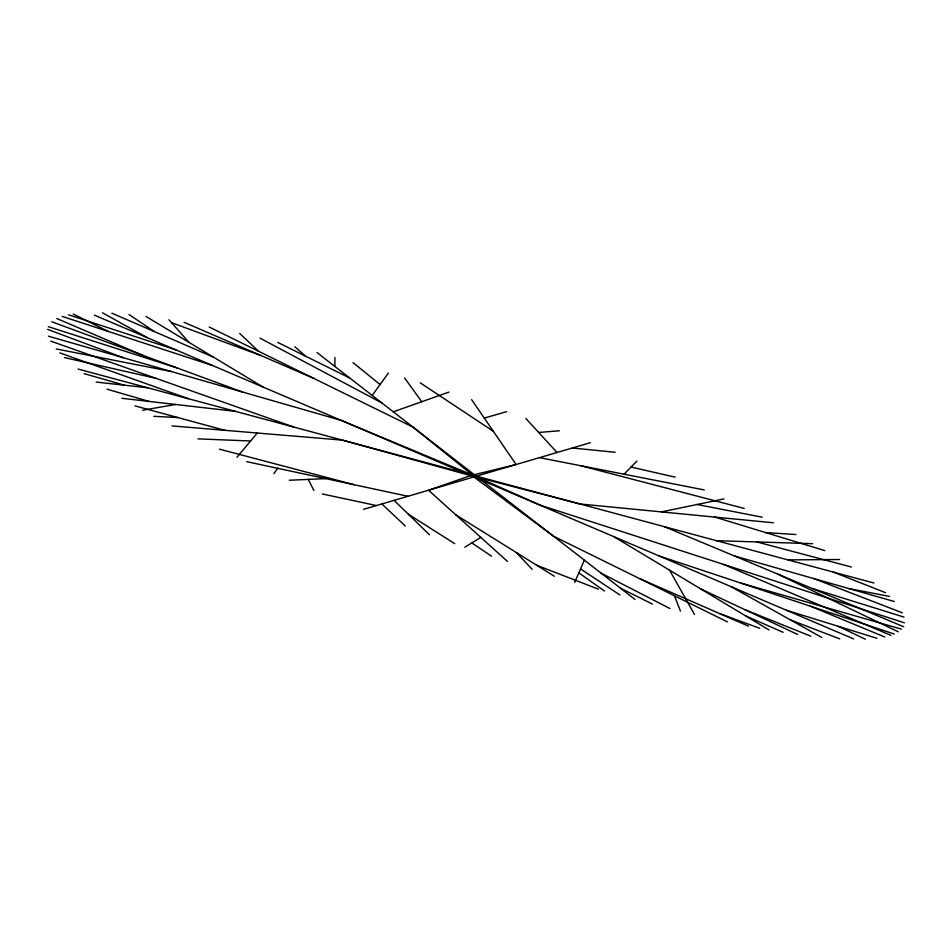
<?xml version="1.0" encoding="UTF-8"?>
<svg xmlns="http://www.w3.org/2000/svg" width="952" height="952" viewBox="0 0 952 952"><rect width="100%" height="100%" fill="white"/><g stroke="black" fill="none" stroke-linecap="round" stroke-linejoin="round"><path stroke-width="1.43" d="M334.842 366.437L334.937 357.488M574.675 582.374L584.35 560.145M273.89 473.656L277.686 468.313M372.196 395.437L388.404 373.005M236.977 457.269L257.278 433.017M624.036 474.203L636.912 461.077M464.826 547.162L480.82 537.392M393.283 411.811L448.975 392.093M471.597 399.602L516.115 464.505L470.645 475.595L428.567 490.232L507.416 561.406M363.557 509.332L590.299 442.716M484.27 418.083L506.619 411.657M661.45 511.902L723.96 498.907M142.681 410.229L175.537 404.457M538.689 432.47L559.383 430.768M289.313 480.248L325.751 478.63M787.958 559.895L839.545 559.502M716.487 540.677L812.651 543.687M197.945 438.86L250.602 440.99M153.831 416.322L177.905 417.559M765.67 532.584L795.908 534.524M172.062 425.913L342.399 440.122L470.645 475.595M773.333 522.779L579.947 503.977L477.797 477.428M572.319 447.987L615.135 452.271M96.164 382.061L147.655 387.762M121.892 398.293L235.394 411.347M848.886 588.574L889.489 596.416M56.287 348.956L171.122 371.482M539.486 457.638L704.29 489.935M697.066 504.489L762.135 517.162M246.663 461.649L407.992 496.278M322.454 493.993L376.397 505.56M64.546 357.595L155.795 378.277M631.045 467.063L675.206 477.154M580.803 465.73L744.25 508.451M219.472 449.165L354.215 484.735M756.899 541.95L851.35 567.011M78.1 369.067L873.912 583.005M134.946 405.885L224.779 430.304M734.42 555.968L894.356 601.521M48.457 336.199L341.34 420.439L472.608 475.119L540.474 505.262M84.181 373.648L124.343 385.179M740.775 583.076L901.401 629.129M107.04 389.166L149.012 401.411M714.916 517.103L824.729 550.601M786.412 610.244L876.911 638.28M812.115 588.455L903.924 617.074M48.29 326.643L176.965 367.888M539.451 504.929L904.4 622.822M68.58 314.826L175.846 349.872M62.213 316.409L212.463 365.485M659.236 556.016L894.226 634.008M50.706 341.125L293.609 426.996M59.821 352.894L188.317 398.698M171.55 322.692L260.729 355.453M719.795 613.635L759.684 628.284M51.789 321.776L242.32 391.962M47.6 329.38L123.284 357.726M790.636 620.026L839.723 638.851M813.686 578.542L902.282 612.791M536.714 565.25L598.499 589.205M833.333 572.092L885.515 592.668M744.845 609.661L810.795 636.198M810.402 606.186L884.706 636.983M664.27 526.646L903.745 626.761M723.461 564.369L890.846 635.317M94.379 315.124L853.658 638.923M56.787 318.527L142.181 355.072M184.045 322.288L313.767 378.384M111.86 313.196L213.462 357.143M639.637 578.637L748.462 626.154M745.583 615.861L783.091 632.307M700.898 589.002L797.693 634.496M838.343 626.333L865.344 639.208M777.332 573.913L898.271 631.795M209.238 327.036L413.073 427.174L472.608 475.119M727.364 621.858L553.457 536.166L473.81 476.94M277.805 342.458L349.824 378.063M73.233 314.041L108.457 331.51M620.407 588.146L652.418 604.08M601.176 573.211L670.018 608.566M260.015 338.15L381.823 402.91M102.471 312.791L147.155 337.627M731.065 586.646L821.647 637.4M613.612 536.547L769.037 629.962M146.025 316.457L263.085 387.071M455.829 514.842L554.35 576.246M408.384 514.247L454.675 543.652M420.248 382.847L493.315 431.268M580.518 568.927L619.907 594.952M471.787 542.902L491.494 556.17M129.032 314.541L154.331 331.558M578.816 572.842L604.484 591.037M317.004 352.585L635.008 599.474M353.049 362.605L380.062 384.56M294.87 346.766L305.568 356.191M381.859 503.953L405.266 525.98M239.737 333.486L258.611 351.288M394.104 500.359L429.447 534.762M516.4 552.588L532.204 569.356M525.861 418.487L557.051 452.486M168.944 319.765L188.96 342.363M404.612 377.956L421.772 401.72M669.565 570.177L694.508 614.504M308.269 479.403L313.898 490.494M674.492 595.809L680.454 611.136"/></g></svg>
